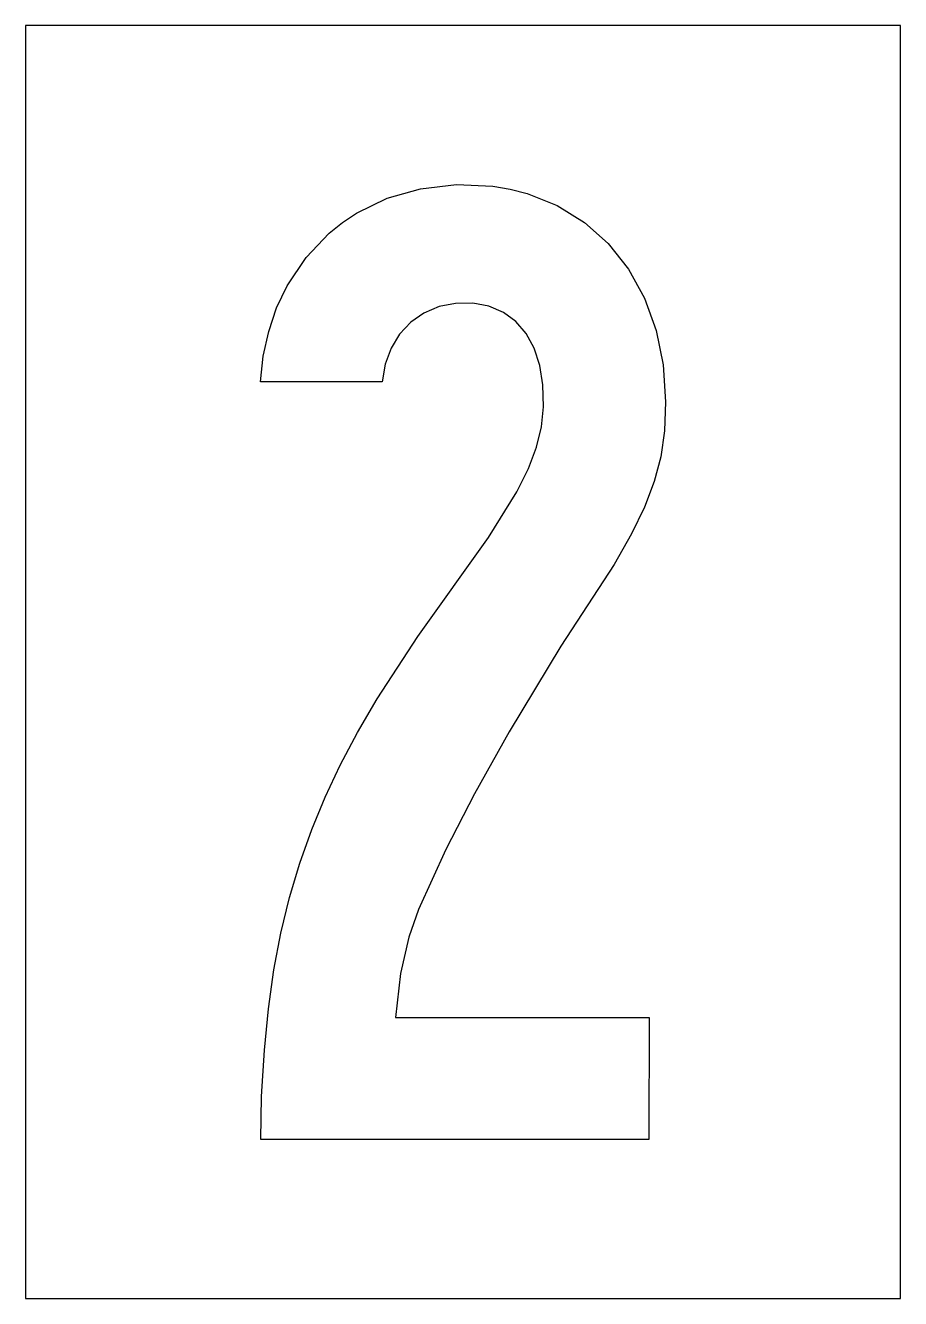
# Model space of a CAD drawing. Extents: x 0 to 11, y 0 to 16.
import ezdxf

# ---------------------------------------------------------------- set-up
doc = ezdxf.new("R2010")
doc.units = 0
doc.layers.add('CUT', color=7, linetype='Continuous')
doc.layers.add('OUTSIDE', color=1, linetype='Continuous')

msp = doc.modelspace()

# ---------------------------------------------------------------- linework, layer by layer
at = {"layer": 'CUT'}
msp.add_lwpolyline([(8.0309, 10.9033), (7.9856, 10.58), (7.9039, 10.268), (7.7813, 9.9476), (7.6162, 9.6091), (7.3983, 9.2262), (6.7295, 8.1974), (6.0793, 7.1213), (5.6426, 6.3427), (5.2833, 5.6453), (4.9425, 4.8892), (4.8172, 4.5409), (4.7132, 4.0836), (4.6514, 3.5332), (7.8388, 3.5306), (7.8376, 2), (2.957, 2), (2.9691, 2.5404), (3.0036, 3.1227), (3.0542, 3.6394), (3.1235, 4.1298), (3.2109, 4.5911), (3.3191, 5.0387), (3.4484, 5.4726), (3.5995, 5.8967), (3.767, 6.3006), (3.9577, 6.7048), (4.1749, 7.1159), (4.42, 7.5372), (4.9312, 8.3218), (5.8215, 9.5632), (6.1778, 10.1385), (6.3231, 10.4307), (6.425, 10.6996), (6.4869, 10.9539), (6.5127, 11.209), (6.504, 11.4828), (6.4639, 11.7282), (6.3941, 11.9426), (6.2934, 12.128), (6.1643, 12.2788), (6.0083, 12.3933), (5.8265, 12.4702), (5.6243, 12.508), (5.4078, 12.507), (5.1992, 12.4661), (5.0084, 12.3859), (4.8424, 12.2703), (4.7019, 12.1198), (4.5952, 11.9436), (4.5221, 11.7426), (4.4858, 11.5205), (2.9549, 11.5195), (2.9894, 11.8419), (3.0573, 12.1528), (3.1575, 12.4494), (3.29, 12.729), (3.5277, 13.0856), (3.8197, 13.3912), (3.9864, 13.5245), (4.1619, 13.6408), (4.5457, 13.8275), (4.9657, 13.9483), (5.4165, 14), (5.8755, 13.9799), (6.0944, 13.943), (6.3082, 13.8877), (6.6856, 13.7363), (7.0274, 13.5246), (7.3263, 13.2579), (7.5807, 12.9369), (7.7819, 12.5716), (7.9276, 12.1673), (8.0154, 11.7335), (8.0451, 11.2712)], close=True, dxfattribs=at)
at = {"layer": 'OUTSIDE'}
msp.add_lwpolyline([(0, 0), (11, 0), (11, 16), (0, 16)], close=True, dxfattribs=at)

doc.saveas('drawing.dxf')
